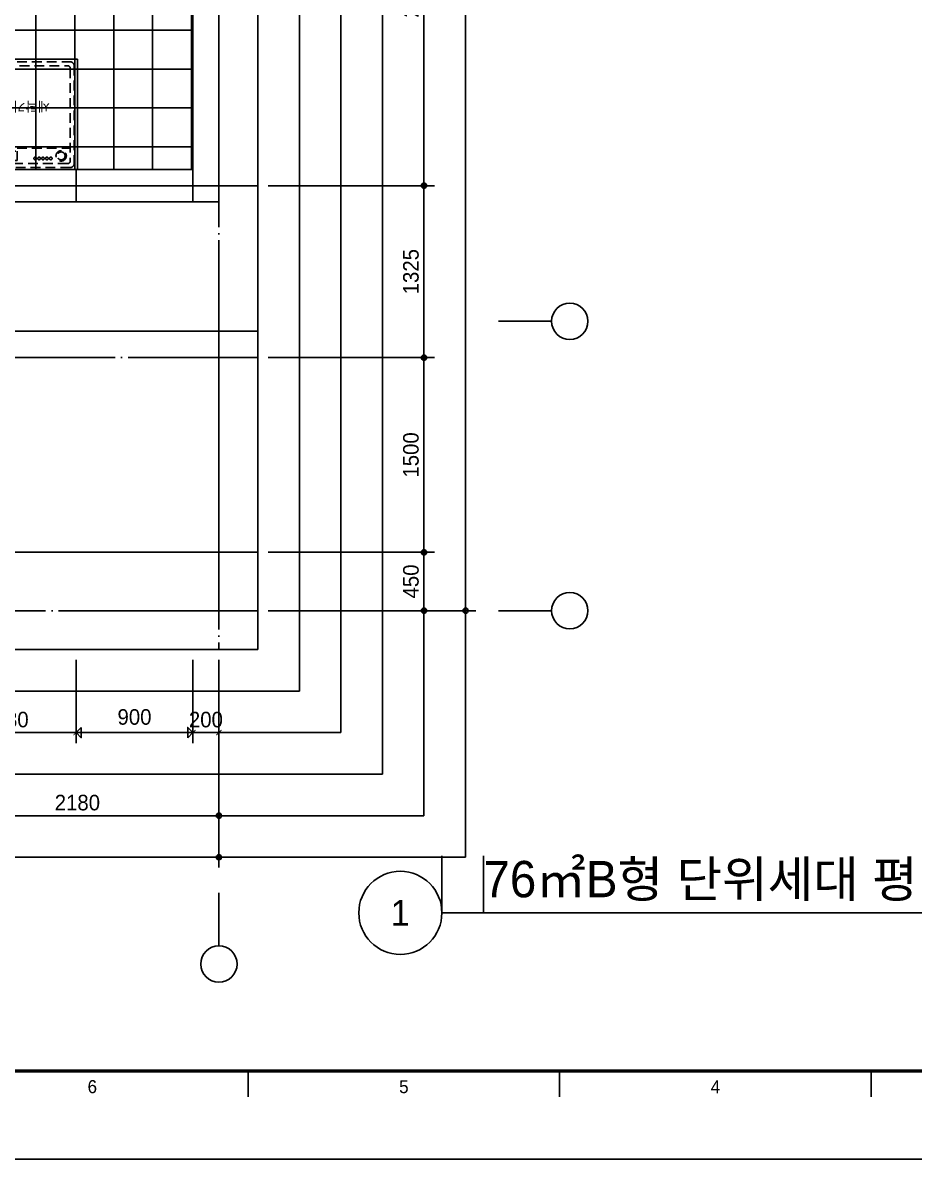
# Model space of a CAD drawing. Header units: millimetres. Extents: x -24416 to 92204, y -190080 to 23760.
# Drawn here: x 19904 to 26772, y -23760 to -15001 of the extents above; entities that cross this region are included whole.
import ezdxf
from ezdxf.enums import TextEntityAlignment as Align

# ---------------------------------------------------------------- set-up
doc = ezdxf.new("R2010")
doc.units = ezdxf.units.MM
doc.header["$LTSCALE"] = 50
for name, pattern in [('AUDIT_D_220706163347-0', [0]), ('CEN', [62, 60, -1, 0, -1]), ('HID', [2.3, 1.5, -0.8])]:
    doc.linetypes.add(name, pattern=pattern)
doc.layers.get('defpoints').update_dxf_attribs({"color": 139})
for name, color, linetype in [('A-치수', 7, 'AUDIT_D_220706163347-0'), ('AA-BORD-FORM', 7, 'Continuous'), ('AA-BORD-TEXT', 3, 'Continuous'), ('AA-XXXX-DIMS', 7, 'Continuous'), ('AA-XXXX-SYMB', 7, 'Continuous'), ('AA-XXXX-TEXT', 3, 'Continuous'), ('ARDM', 7, 'Continuous'), ('CEN_CON', 1, 'CEN'), ('CEN_WALL', 12, 'CEN'), ('CONC', 2, 'Continuous'), ('DIM', 7, 'AUDIT_D_220706163347-0'), ('ELE3_CON', 7, 'Continuous'), ('FUR_가전', 8, 'HID'), ('바닥타일', 8, 'Continuous')]:
    doc.layers.add(name, color=color, linetype=linetype)
doc.layers.add('Defpoint', color=135, linetype='Continuous', plot=False)
doc.layers.add('MC', color=135, linetype='Continuous', plot=False)
doc.styles.add('HAUD01', font='Dotum.ttf')
doc.styles.add('맑은 고딕', font='malgun.ttf')
doc.styles.add('맑은고딕', font='malgun.ttf', dxfattribs={"width": 0.9})
doc.dimstyles.new('DIM_40', dxfattribs={"dimscale": 40, "dimtxt": 3, "dimasz": 1, "dimexe": 2, "dimexo": 2, "dimgap": 1, "dimtad": 1, "dimdec": 0, "dimzin": 0, "dimdsep": 46, "dimtxsty": '맑은고딕', "dimblk1": 'DIMDOT', "dimblk2": 'DIMDOT', "dimsah": 1, "dimcen": 0.09, "dimdle": 2, "dimclrd": 7, "dimclre": 7, "dimclrt": 3, "dimadec": 0, "dimazin": 0, "dimtfac": 1, "dimtdec": 0, "dimtix": 1, "dimtmove": 2, "dimatfit": 3, "dimldrblk": 'DIMDOT', "dimfxl": 2, "dimtolj": 1, "dimtzin": 0, "dimarcsym": 0})
doc.dimstyles.new('MCDIM_40', dxfattribs={"dimscale": 40, "dimtxt": 3, "dimasz": 1, "dimexe": 2, "dimexo": 2, "dimgap": 1, "dimtad": 1, "dimdec": 0, "dimzin": 0, "dimdsep": 46, "dimtxsty": '맑은고딕', "dimblk1": 'ARCHTICK', "dimblk2": 'ARCHTICK', "dimsah": 1, "dimcen": 0.09, "dimdle": 2, "dimclrd": 7, "dimclre": 7, "dimclrt": 3, "dimadec": 0, "dimazin": 0, "dimtfac": 1, "dimtdec": 0, "dimtix": 1, "dimtmove": 2, "dimatfit": 3, "dimldrblk": 'ARCHTICK', "dimfxl": 1, "dimtolj": 1, "dimtzin": 0, "dimarcsym": 0})
doc.dimstyles.new('외부80-WIN', dxfattribs={"dimscale": 40, "dimtxt": 3, "dimasz": 1, "dimexe": 2, "dimexo": 2.5, "dimgap": 1.5, "dimtad": 1, "dimdec": 0, "dimzin": 0, "dimdsep": 46, "dimtxsty": '맑은고딕', "dimblk": 'DO2-2', "dimblk1": 'DO2-2', "dimblk2": 'DIMDOT', "dimcen": 0.09, "dimdle": 2, "dimclrd": 7, "dimclre": 7, "dimclrt": 3, "dimadec": 0, "dimazin": 0, "dimtfac": 1, "dimtdec": 0, "dimtix": 1, "dimtmove": 2, "dimatfit": 3, "dimldrblk": 'DO2-2', "dimfxl": 1, "dimtolj": 1, "dimtzin": 0, "dimarcsym": 0})

# ---------------------------------------------------------------- blocks, each defined once
blk = doc.blocks.new('세탁기-850')
at = {"layer": 'defpoints'}
blk.add_lwpolyline([(0, 0), (-750, 0), (-750, -850), (0, -850)], close=True, dxfattribs=at)
at = {"layer": 'FUR_가전'}
blk.add_line((-55, -165), (-695, -165), dxfattribs=at)
for points in [[(-695, -830, -0.414214), (-725, -800), (-725, -45, -0.414214), (-695, -15), (-55, -15, -0.414214), (-25, -45), (-25, -800, -0.414214), (-55, -830)], [(-695, -780), (-695, -65, -0.414214), (-675, -45), (-75, -45, -0.414214), (-55, -65), (-55, -780, -0.414214), (-75, -800), (-675, -800, -0.414214)]]:
    blk.add_lwpolyline(points, format="xyb", close=True, dxfattribs=at)
blk.add_lwpolyline([(-85, -140), (-285, -140), (-285, -70), (-85, -70)], close=True, dxfattribs=at)
for centre, radius in [((-625.1, -105), 40), ((-625.1, -105), 30), ((-545.1, -85), 10), ((-515.1, -85), 10), ((-485.1, -85), 10), ((-455.1, -85), 10), ((-425.1, -85), 10)]:
    blk.add_circle(centre, radius, dxfattribs=at)
at = {"layer": 'FUR_가전', "style": '맑은 고딕'}
blk.add_text('세탁기', height=75, rotation=0, dxfattribs=at).set_placement((-537.9, -523.5))
blk = doc.blocks.new('U-76B(기본)', base_point=(218292.1, 9215.4))
at = {"layer": '바닥타일'}
h = blk.add_hatch(dxfattribs=at)
h.set_pattern_fill('_USER', color=256, scale=300, double=1, pattern_type=0)
h.set_pattern_definition([(270, (218942.12, 17495.4), (300, -6e-14), []), (360, (218942.12, 17495.4), (0, 300), [])])
h.paths.add_polyline_path([(207312.1, 9415.4), (207312.1, 11205.4), (210382.1, 11205.4), (210382.1, 12175.4), (218942.1, 12175.4), (218942.1, 11250.4), (212802.1, 11250.4), (212802.1, 9415.4), (210192.1, 9415.4), (210192.1, 10285.4), (208862.1, 10285.4), (208862.1, 9415.4)])
at = {"layer": 'CEN_CON'}
for p, q in [((203912.1, 19750.4), (203912.1, 8915.4)), ((204362.1, 8915.4), (204362.1, 15905.4)), ((207187.1, 11695.4), (207187.1, 8915.4)), ((219167.1, 9215.4), (203612.1, 9215.4))]:
    blk.add_line(p, q, dxfattribs=at)
at = {"layer": 'CEN_WALL'}
blk.add_line((205862.1, 16115.4), (205862.1, 8915.4), dxfattribs=at)
at = {"layer": 'CONC'}
for p, q in [((207062.1, 11155.4), (207062.1, 10315.4)), ((207312.1, 11205.4), (207312.1, 10315.4)), ((207312.1, 10315.4), (207062.1, 10315.4)), ((207062.1, 9415.4), (207062.1, 9215.4)), ((210712.1, 9415.4), (207062.1, 9415.4)), ((210712.1, 9215.4), (207062.1, 9215.4))]:
    blk.add_line(p, q, dxfattribs=at)
at = {"layer": 'ELE3_CON'}
for p, q in [((207062.1, 9415.4), (207062.1, 10315.4)), ((207312.1, 9415.4), (207312.1, 10315.4))]:
    blk.add_line(p, q, dxfattribs=at)
at = {"layer": 'MC'}
blk.add_line((206067.1, 16115.4), (206067.1, 8915.4), dxfattribs=at)
at = {"layer": 'FUR_가전', "rotation": 90}
blk.add_blockref('세탁기-850', (207312.1, 11055.4), dxfattribs=at)
blk = doc.blocks.new('DIMDOT')
at = {"layer": 'AA-XXXX-DIMS'}
for p, q in [((-1.5, 0), (1.5, 0)), ((0, -1.5), (0, 1.5))]:
    blk.add_line(p, q, dxfattribs=at)
for radius in [0.5, 0.25]:
    blk.add_circle((0, 0), radius, dxfattribs=at)
blk = doc.blocks.new('*D808')
at = {"layer": 'defpoints', "color": 0, "transparency": 16777216}
for p in [(10880, -43592.1), (21415, -43592.1), (21415, -45192.1)]:
    blk.add_point(p, dxfattribs=at)
at = {"layer": 'DIM', "color": 7, "lineweight": -2, "transparency": 16777216}
for p, q in [((10880, -43672.1), (10880, -45272.1)), ((21415, -43672.1), (21415, -45272.1)), ((10920, -45192.1), (21375, -45192.1))]:
    blk.add_line(p, q, dxfattribs=at)
at = {"layer": 'DIM', "color": 7, "lineweight": -2, "transparency": 16777216, "xscale": 40, "yscale": 40, "zscale": 40, "rotation": 180}
blk.add_blockref('DIMDOT', (10880, -45192.1), dxfattribs=at)
at = {"layer": 'DIM', "color": 7, "lineweight": -2, "transparency": 16777216, "xscale": 40, "yscale": 40, "zscale": 40}
blk.add_blockref('DIMDOT', (21415, -45192.1), dxfattribs=at)
at = {"layer": 'DIM', "color": 3, "transparency": 16777216, "insert": (16147.5, -45092), "char_height": 120, "attachment_point": 5, "style": 'HAUD01'}
blk.add_mtext('\\A1;10535', dxfattribs=at)
blk = doc.blocks.new('*D811')
at = {"layer": 'defpoints', "color": 0, "transparency": 16777216}
for p in [(19235, -43592.1), (21415, -43592.1), (21415, -44872.1)]:
    blk.add_point(p, dxfattribs=at)
at = {"layer": 'DIM', "color": 7, "lineweight": -2, "transparency": 16777216}
for p, q in [((19235, -43672.1), (19235, -44952.1)), ((21415, -43672.1), (21415, -44952.1)), ((19275, -44872.1), (21375, -44872.1))]:
    blk.add_line(p, q, dxfattribs=at)
at = {"layer": 'DIM', "color": 7, "lineweight": -2, "transparency": 16777216, "xscale": 40, "yscale": 40, "zscale": 40, "rotation": 180}
blk.add_blockref('DIMDOT', (19235, -44872.1), dxfattribs=at)
at = {"layer": 'DIM', "color": 7, "lineweight": -2, "transparency": 16777216, "xscale": 40, "yscale": 40, "zscale": 40}
blk.add_blockref('DIMDOT', (21415, -44872.1), dxfattribs=at)
at = {"layer": 'DIM', "color": 3, "transparency": 16777216, "insert": (20325, -44772), "char_height": 120, "attachment_point": 5, "style": 'HAUD01'}
blk.add_mtext('\\A1;2180', dxfattribs=at)
blk = doc.blocks.new('*D827')
at = {"layer": 'defpoints', "color": 0, "transparency": 16777216}
for p in [(21715, -28137.1), (23315, -28137.1), (21715, -43292.1)]:
    blk.add_point(p, dxfattribs=at)
at = {"layer": 'DIM', "color": 7, "lineweight": -2, "transparency": 16777216}
for p, q in [((21795, -28137.1), (23395, -28137.1)), ((23315, -43252.1), (23315, -28177.1)), ((21795, -43292.1), (23395, -43292.1))]:
    blk.add_line(p, q, dxfattribs=at)
at = {"layer": 'DIM', "color": 7, "lineweight": -2, "transparency": 16777216, "xscale": 40, "yscale": 40, "zscale": 40}
for p, rotation in [((23315, -28137.1), 90), ((23315, -43292.1), 270)]:
    blk.add_blockref('DIMDOT', p, dxfattribs=dict(at, rotation=rotation))
at = {"layer": 'DIM', "color": 3, "transparency": 16777216, "insert": (23212.7, -34679.6), "char_height": 120, "attachment_point": 5, "rotation": 90, "style": 'HAUD01'}
blk.add_mtext('\\A1;15155', dxfattribs=at)
blk = doc.blocks.new('*D828')
at = {"layer": 'defpoints', "color": 0, "transparency": 16777216}
for p in [(21715, -41342.1), (22995, -41342.1), (21715, -42842.1)]:
    blk.add_point(p, dxfattribs=at)
at = {"layer": 'DIM', "color": 7, "lineweight": -2, "transparency": 16777216}
for p, q in [((21795, -41342.1), (23075, -41342.1)), ((22995, -42802.1), (22995, -41382.1)), ((21795, -42842.1), (23075, -42842.1))]:
    blk.add_line(p, q, dxfattribs=at)
at = {"layer": 'DIM', "color": 7, "lineweight": -2, "transparency": 16777216, "xscale": 40, "yscale": 40, "zscale": 40}
for p, rotation in [((22995, -41342.1), 90), ((22995, -42842.1), 270)]:
    blk.add_blockref('DIMDOT', p, dxfattribs=dict(at, rotation=rotation))
at = {"layer": 'DIM', "color": 3, "transparency": 16777216, "insert": (22895, -42092.1), "char_height": 120, "attachment_point": 5, "rotation": 90, "style": 'HAUD01'}
blk.add_mtext('\\A1;1500', dxfattribs=at)
blk = doc.blocks.new('*D829')
at = {"layer": 'defpoints', "color": 0, "transparency": 16777216}
for p in [(21715, -40017.1), (22995, -40017.1), (21715, -41342.1)]:
    blk.add_point(p, dxfattribs=at)
at = {"layer": 'DIM', "color": 7, "lineweight": -2, "transparency": 16777216}
for p, q in [((21795, -40017.1), (23075, -40017.1)), ((22995, -41302.1), (22995, -40057.1)), ((21795, -41342.1), (23075, -41342.1))]:
    blk.add_line(p, q, dxfattribs=at)
at = {"layer": 'DIM', "color": 7, "lineweight": -2, "transparency": 16777216, "xscale": 40, "yscale": 40, "zscale": 40}
for p, rotation in [((22995, -40017.1), 90), ((22995, -41342.1), 270)]:
    blk.add_blockref('DIMDOT', p, dxfattribs=dict(at, rotation=rotation))
at = {"layer": 'DIM', "color": 3, "transparency": 16777216, "insert": (22895, -40679.6), "char_height": 120, "attachment_point": 5, "rotation": 90, "style": 'HAUD01'}
blk.add_mtext('\\A1;1325', dxfattribs=at)
blk = doc.blocks.new('*D834')
at = {"layer": 'defpoints', "color": 0, "transparency": 16777216}
for p in [(21715, -37077.1), (22995, -37077.1), (21715, -40017.1)]:
    blk.add_point(p, dxfattribs=at)
at = {"layer": 'DIM', "color": 7, "lineweight": -2, "transparency": 16777216}
for p, q in [((21795, -37077.1), (23075, -37077.1)), ((22995, -39977.1), (22995, -37117.1)), ((21795, -40017.1), (23075, -40017.1))]:
    blk.add_line(p, q, dxfattribs=at)
at = {"layer": 'DIM', "color": 7, "lineweight": -2, "transparency": 16777216, "xscale": 40, "yscale": 40, "zscale": 40}
for p, rotation in [((22995, -37077.1), 90), ((22995, -40017.1), 270)]:
    blk.add_blockref('DIMDOT', p, dxfattribs=dict(at, rotation=rotation))
at = {"layer": 'DIM', "color": 3, "transparency": 16777216, "insert": (22895, -38547.1), "char_height": 120, "attachment_point": 5, "rotation": 90, "style": 'HAUD01'}
blk.add_mtext('\\A1;2940', dxfattribs=at)
blk = doc.blocks.new('중심')
at = {"layer": 'DIM'}
blk.add_line((-350, 0), (0, 0), dxfattribs=at)
blk.add_circle((-470, 0), 120, dxfattribs=at)
blk = doc.blocks.new('_ArchTick')
at = {"color": 0, "linetype": 'ByBlock', "const_width": 0.15}
blk.add_lwpolyline([(-0.5, -0.5), (0.5, 0.5)], dxfattribs=at)
blk = doc.blocks.new('*D850')
at = {"layer": 'defpoints', "color": 0, "transparency": 16777216}
for p in [(19235, -43592.1), (20315, -43592.1), (20315, -44232.1)]:
    blk.add_point(p, dxfattribs=at)
at = {"layer": 'DIM', "color": 7, "lineweight": -2, "transparency": 16777216}
for p, q in [((19235, -43672.1), (19235, -44312.1)), ((20315, -43672.1), (20315, -44312.1)), ((19155, -44232.1), (20395, -44232.1))]:
    blk.add_line(p, q, dxfattribs=at)
at = {"layer": 'DIM', "color": 7, "lineweight": -2, "transparency": 16777216, "xscale": 40, "yscale": 40, "zscale": 40, "rotation": 180}
blk.add_blockref('_ArchTick', (19235, -44232.1), dxfattribs=at)
at = {"layer": 'DIM', "color": 7, "lineweight": -2, "transparency": 16777216, "xscale": 40, "yscale": 40, "zscale": 40}
blk.add_blockref('_ArchTick', (20315, -44232.1), dxfattribs=at)
at = {"layer": 'DIM', "color": 3, "transparency": 16777216, "insert": (19775, -44132), "char_height": 120, "attachment_point": 5, "style": 'HAUD01'}
blk.add_mtext('\\A1;1080', dxfattribs=at)
blk = doc.blocks.new('DO2-2')
at = {"layer": 'ARDM'}
blk.add_line((0, 0), (-2, 0), dxfattribs=at)
blk.add_lwpolyline([(-1, -1), (-1, 1), (0, 0)], close=True, dxfattribs=at)
blk = doc.blocks.new('*D851')
at = {"layer": 'defpoints', "color": 0, "transparency": 16777216}
for p in [(20315, -43592.1), (21215, -43592.1), (21215, -44232.1)]:
    blk.add_point(p, dxfattribs=at)
at = {"layer": 'DIM', "color": 7, "lineweight": -2, "transparency": 16777216}
for p, q in [((20315, -43692.1), (20315, -44312.1)), ((21215, -43692.1), (21215, -44312.1)), ((20355, -44232.1), (21175, -44232.1))]:
    blk.add_line(p, q, dxfattribs=at)
at = {"layer": 'DIM', "color": 7, "lineweight": -2, "transparency": 16777216, "xscale": 40, "yscale": 40, "zscale": 40, "rotation": 180}
blk.add_blockref('DO2-2', (20315, -44232.1), dxfattribs=at)
at = {"layer": 'DIM', "color": 7, "lineweight": -2, "transparency": 16777216, "xscale": 40, "yscale": 40, "zscale": 40}
blk.add_blockref('DO2-2', (21215, -44232.1), dxfattribs=at)
at = {"layer": 'DIM', "color": 3, "transparency": 16777216, "insert": (20765, -44112), "char_height": 120, "attachment_point": 5, "style": 'HAUD01'}
blk.add_mtext('\\A1;900', dxfattribs=at)
blk = doc.blocks.new('*D852')
at = {"layer": 'defpoints', "color": 0, "transparency": 16777216}
for p in [(21215, -43592.1), (21415, -43592.1), (21415, -44232.1)]:
    blk.add_point(p, dxfattribs=at)
at = {"layer": 'DIM', "color": 7, "lineweight": -2, "transparency": 16777216}
for p, q in [((21215, -43672.1), (21215, -44312.1)), ((21415, -43672.1), (21415, -44312.1)), ((21215, -44232.1), (21175, -44232.1)), ((21215, -44232.1), (21415, -44232.1)), ((21415, -44232.1), (21455, -44232.1))]:
    blk.add_line(p, q, dxfattribs=at)
at = {"layer": 'DIM', "color": 7, "lineweight": -2, "transparency": 16777216, "xscale": 40, "yscale": 40, "zscale": 40}
blk.add_blockref('_ArchTick', (21215, -44232.1), dxfattribs=at)
at = {"layer": 'DIM', "color": 7, "lineweight": -2, "transparency": 16777216, "xscale": 40, "yscale": 40, "zscale": 40, "rotation": 180}
blk.add_blockref('_ArchTick', (21415, -44232.1), dxfattribs=at)
at = {"layer": 'DIM', "color": 3, "transparency": 16777216, "insert": (21315, -44132), "char_height": 120, "attachment_point": 5, "style": 'HAUD01'}
blk.add_mtext('\\A1;200', dxfattribs=at)
blk = doc.blocks.new('*D858')
at = {"layer": 'defpoints', "color": 0, "transparency": 16777216}
for p in [(21715, -42842.1), (22995, -42842.1), (21715, -43292.1)]:
    blk.add_point(p, dxfattribs=at)
at = {"layer": 'DIM', "color": 7, "lineweight": -2, "transparency": 16777216}
for p, q in [((21795, -42842.1), (23075, -42842.1)), ((22995, -43252.1), (22995, -42882.1)), ((21795, -43292.1), (23075, -43292.1))]:
    blk.add_line(p, q, dxfattribs=at)
at = {"layer": 'DIM', "color": 7, "lineweight": -2, "transparency": 16777216, "xscale": 40, "yscale": 40, "zscale": 40}
for p, rotation in [((22995, -42842.1), 90), ((22995, -43292.1), 270)]:
    blk.add_blockref('DIMDOT', p, dxfattribs=dict(at, rotation=rotation))
at = {"layer": 'DIM', "color": 3, "transparency": 16777216, "insert": (22895, -43067.1), "char_height": 120, "attachment_point": 5, "rotation": 90, "style": 'HAUD01'}
blk.add_mtext('\\A1;450', dxfattribs=at)
blk = doc.blocks.new('XR-FORM 청주월명')
at = {"layer": 'AA-BORD-FORM', "color": 2}
for p, q in [((541, 17), (541, 12)), ((601, 17), (601, 12)), ((661, 17), (661, 12))]:
    blk.add_line(p, q, dxfattribs=at)
at = {"layer": 'AA-BORD-FORM', "color": 1}
blk.add_lwpolyline([(0, 0), (841, 0), (841, 594), (0, 594)], close=True, dxfattribs=at)
at = {"layer": 'AA-BORD-FORM', "color": 2, "const_width": 0.682}
blk.add_lwpolyline([(21, 17), (21, 577), (821, 577), (821, 17)], close=True, dxfattribs=at)
at = {"layer": 'AA-BORD-TEXT', "color": 7, "style": 'HAUD01'}
for s, p in [('6', (511, 13.99)), ('5', (571, 13.99)), ('4', (631, 13.95))]:
    blk.add_text(s, height=2.5, dxfattribs=at).set_placement(p, align=Align.MIDDLE_CENTER)
blk = doc.blocks.new('DIM-1108')
at = {"layer": 'A-치수', "xscale": -1.166666666666666, "yscale": 1.166666666666666, "zscale": 1.166666666666666}
for p in [(23570.1, -41062.1), (23570.1, -43292.1)]:
    blk.add_blockref('중심', p, dxfattribs=at)
at = {"layer": 'A-치수', "xscale": 1.166666666666676, "yscale": 1.166666666666676, "zscale": 1.166666666666676, "rotation": 90}
blk.add_blockref('중심', (21415, -45467.2), dxfattribs=at)
at = {"layer": 'DIM'}
dim = blk.add_linear_dim(base=(23315, -28137.1), p1=(21715, -43292.1), p2=(21715, -28137.1), angle=270, dimstyle='DIM_40', override={"dimscale": 40, "dimtxsty": 'HAUD01'}, dxfattribs=at)
dim.commit()
dim.dimension.update_dxf_attribs({"geometry": '*D827', "text_midpoint": (23212.7, -34679.6), "dimtype": 128})
for base, p1, p2, angle, dimstyle, override, picture, middle in [((22995, -37077.1), (21715, -40017.1), (21715, -37077.1), 270, 'DIM_40', {"dimscale": 40, "dimtxsty": 'HAUD01'}, '*D834', (22895, -38547.1)), ((22995, -40017.1), (21715, -41342.1), (21715, -40017.1), 270, 'DIM_40', {"dimscale": 40, "dimtxsty": 'HAUD01'}, '*D829', (22895, -40679.6)), ((22995, -41342.1), (21715, -42842.1), (21715, -41342.1), 270, 'DIM_40', {"dimscale": 40, "dimtxsty": 'HAUD01'}, '*D828', (22895, -42092.1)), ((22995, -42842.1), (21715, -43292.1), (21715, -42842.1), 270, 'DIM_40', {"dimscale": 40, "dimtxsty": 'HAUD01'}, '*D858', (22895, -43067.1)), ((21415, -45192.1), (10880, -43592.1), (21415, -43592.1), 180, 'DIM_40', {"dimscale": 40, "dimtxsty": 'HAUD01'}, '*D808', (16147.5, -45092)), ((20315, -44232.1), (19235, -43592.1), (20315, -43592.1), 180, 'MCDIM_40', {"dimtxsty": 'HAUD01'}, '*D850', (19775, -44132)), ((21415, -44872.1), (19235, -43592.1), (21415, -43592.1), 180, 'DIM_40', {"dimscale": 40, "dimtxsty": 'HAUD01'}, '*D811', (20325, -44772)), ((21215, -44232.1), (20315, -43592.1), (21215, -43592.1), 180, '외부80-WIN', {"dimtxsty": 'HAUD01'}, '*D851', (20765, -44112)), ((21415, -44232.1), (21215, -43592.1), (21415, -43592.1), 180, 'MCDIM_40', {"dimtxsty": 'HAUD01'}, '*D852', (21315, -44132))]:
    dim = blk.add_linear_dim(base=base, p1=p1, p2=p2, angle=angle, dimstyle=dimstyle, override=override, dxfattribs=at)
    dim.commit()
    dim.dimension.update_dxf_attribs({"geometry": picture, "text_midpoint": middle})

msp = doc.modelspace()

# ---------------------------------------------------------------- linework, layer by layer
at = {"layer": 'AA-XXXX-SYMB', "color": 3}
msp.add_line((23132.9, -21860.9), (29679.8, -21860.9), dxfattribs=at)
msp.add_circle((22812.9, -21860.9), 320, dxfattribs=at)
at = {"layer": 'Defpoint'}
for p, q in [((23132.9, -21860.9), (23132.9, -21420.9)), ((23452.9, -21860.9), (23452.9, -21420.9))]:
    msp.add_line(p, q, dxfattribs=at)
at = {"layer": 'defpoints'}
for points in [[(23315, -21432.1), (7874.9, -21432.1), (7874.9, -1905.5), (23315, -1905.5)], [(22995, -21112.1), (8194.9, -21112.1), (8194.9, -2225.5), (22995, -2225.5)], [(22675, -20792.1), (8514.9, -20792.1), (8514.9, -2545.5), (22675, -2545.5)], [(22355, -20472.1), (8834.9, -20472.1), (8834.9, -2865.5), (22355, -2865.5)], [(22035, -20152.1), (9154.9, -20152.1), (9154.9, -3185.5), (22035, -3185.5)], [(21715, -19832.1), (9474.9, -19832.1), (9474.9, -3505.5), (21715, -3505.5)]]:
    msp.add_lwpolyline(points, close=True, dxfattribs=at)

# ---------------------------------------------------------------- block references
msp.add_blockref('DIM-1108', (0, 23760))
at = {"xscale": 40, "yscale": 40, "zscale": 40}
msp.add_blockref('XR-FORM 청주월명', (0, -23760), dxfattribs=at)
at = {"rotation": 90}
msp.add_blockref('U-76B(기본)', (21415, -5152.1), dxfattribs=at)

# ---------------------------------------------------------------- texts
at = {"layer": 'AA-XXXX-TEXT', "style": 'HAUD01'}
msp.add_text('76㎡B형 단위세대 평면도(기본형)', height=280, dxfattribs=at).set_placement((23452.9, -21740.9))
msp.add_text('1', height=200, dxfattribs=at).set_placement((22812.9, -21860.9), align=Align.MIDDLE_CENTER)

doc.saveas('drawing.dxf')
